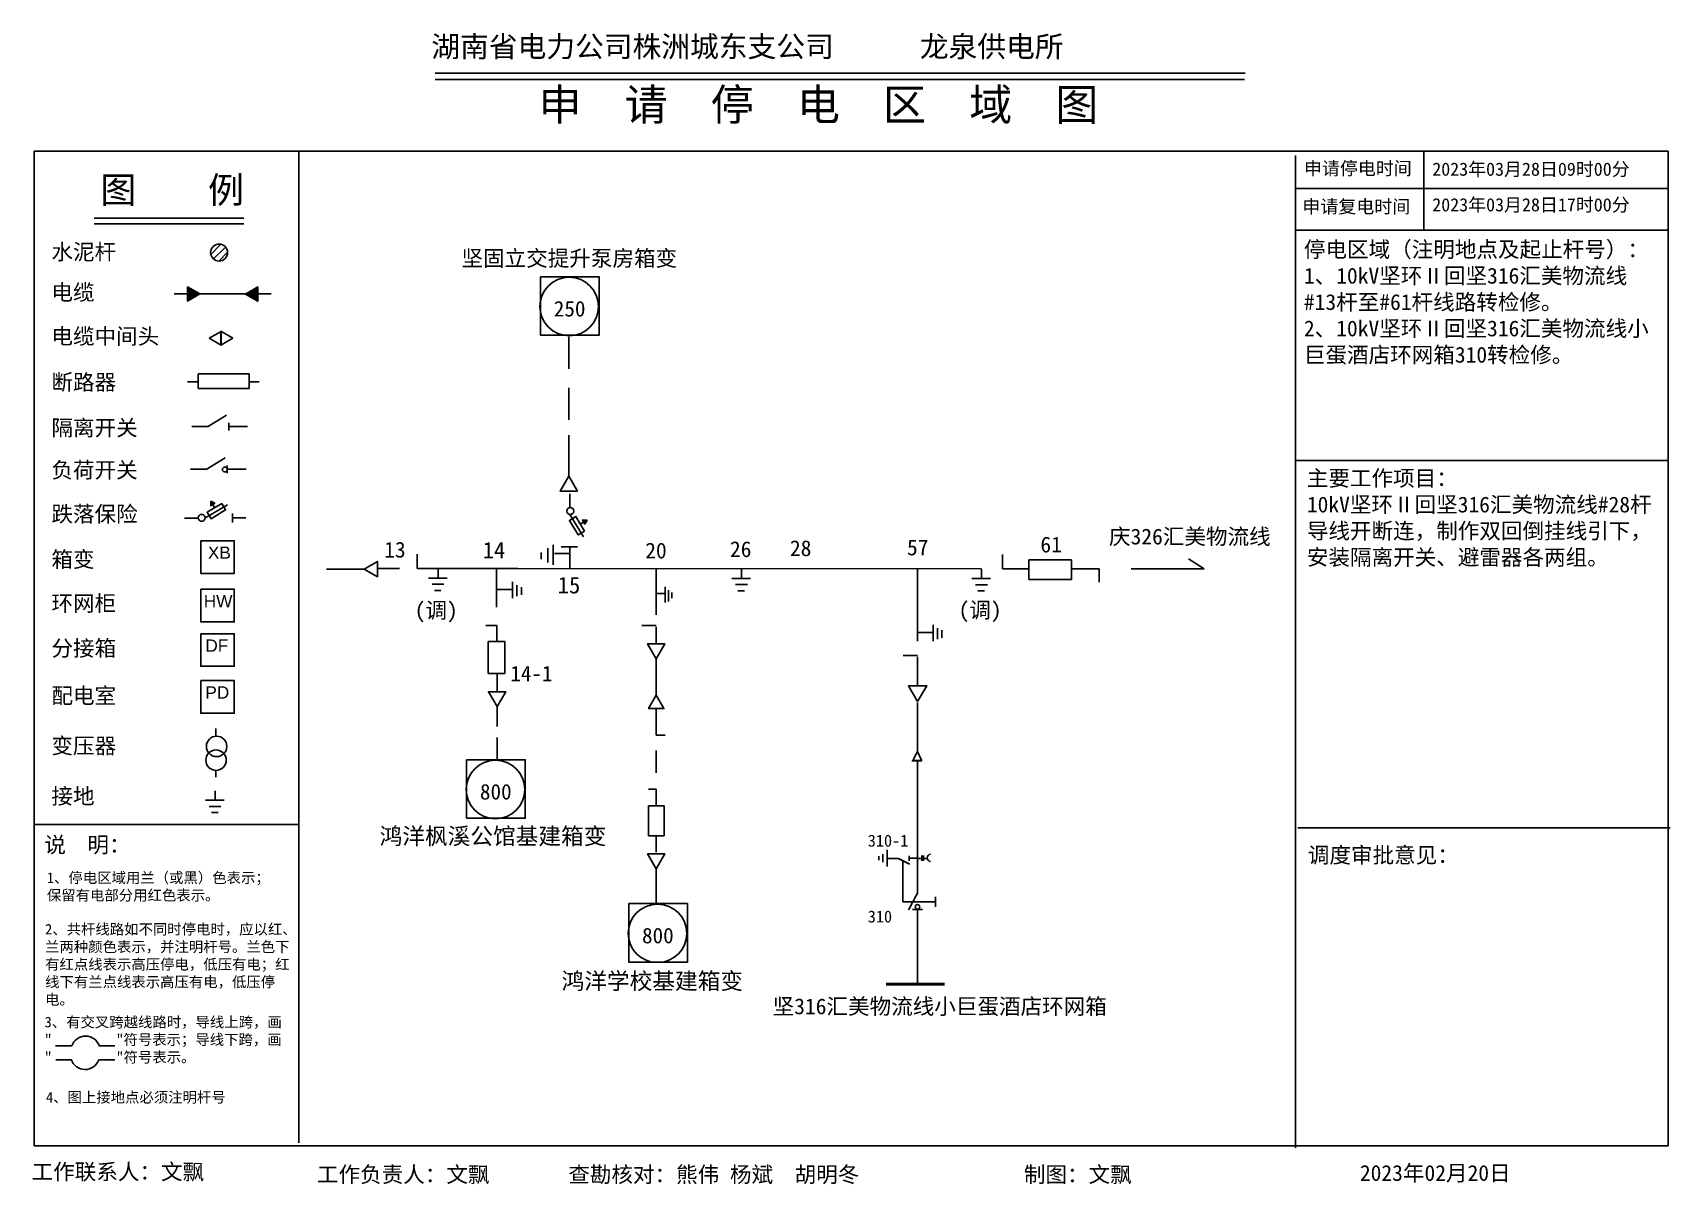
# Model space of a CAD drawing. Extents: x 724 to 1346, y 173 to 611.
import ezdxf

# ---------------------------------------------------------------- set-up
doc = ezdxf.new("R2010")
doc.units = 0
doc.header["$LTSCALE"] = 4
doc.header["$MEASUREMENT"] = 0
for name, pattern in [('ACAD_ISO02W100', [15, 12, -3]), ('CENTER', [50.8, 31.75, -6.35, 6.35, -6.35]), ('HIDDEN', [9.525, 6.35, -3.175])]:
    doc.linetypes.add(name, pattern=pattern)
doc.layers.get('0').update_dxf_attribs({"linetype": 'CONTINUOUS'})
doc.layers.add('2', color=2, linetype='CONTINUOUS')
doc.styles.get("Standard").update_dxf_attribs({"font": ''})
doc.styles.get('Standard').set_extended_font_data('KaiTi_GB2312')

# ---------------------------------------------------------------- blocks, each defined once
blk = doc.blocks.new('JD')
for points in [[(-2, 0.2), (-2, -0.2), (2, 0.2), (2, -0.2)], [(1, -1.2), (1, -0.8), (-1, -1.2), (-1, -0.8)], [(-0.5, -1.8), (-0.5, -2.2), (0.5, -1.8), (0.5, -2.2)]]:
    blk.add_trace(points)

msp = doc.modelspace()

# ---------------------------------------------------------------- hatches: boundary and pattern name
h = msp.add_hatch()
h.set_pattern_fill('ANSI31', scale=0.614339, style=0)
h.set_pattern_definition([(45, (305.1281, 208.0534), (-1.37923, 1.37923), [])])
edge = h.paths.add_edge_path()
edge.add_arc((794.91, 527.14), 3.22, 0, 360)
for points in [[(787.61, 511.41), (782.93, 514.11), (782.93, 508.71)], [(804.92, 511.38), (809.6, 508.68), (809.6, 514.08)], [(791.71, 432.81), (791.74, 431.05), (793.25, 431.96)], [(934.55, 425.6), (932.78, 425.57), (933.69, 424.06)]]:
    msp.add_hatch(color=7).paths.add_polyline_path(points)

# ---------------------------------------------------------------- linework, layer by layer
at = {"color": 7}
for p, q in [((777.86, 511.43), (782.96, 511.43)), ((809.54, 511.43), (814.64, 511.43)), ((790.55, 461.1), (784.6, 461.1)), ((797.72, 465.35), (790.48, 461.03)), ((798.55, 459.6), (798.55, 462.5)), ((798.59, 461.1), (805.69, 461.1)), ((797.17, 449.15), (789.93, 444.82)), ((790, 444.89), (784.04, 444.89)), ((798, 443.39), (798, 446.3)), ((798.03, 444.89), (805.14, 444.89)), ((928.04, 435.52), (928.04, 430.42)), ((798.08, 431.41), (789.55, 426.29)), ((792.54, 431.49), (793.29, 430.24)), ((781.79, 426.3), (786.89, 426.3)), ((800.03, 424.6), (800.03, 428.14)), ((805.03, 426.48), (800.03, 426.48)), ((933.15, 419.23), (928.03, 427.76)), ((933.22, 424.77), (931.98, 424.02)), ((878.02, 403.49), (878.02, 407.15)), ((993.2, 403.37), (993.2, 407.03)), ((1084.28, 403.33), (1084.28, 406.99)), ((881.41, 403.55), (874.32, 403.55)), ((880.22, 401.19), (875.74, 401.19)), ((879.11, 398.83), (876.62, 398.83)), ((996.58, 403.43), (989.49, 403.43)), ((995.4, 401.07), (990.91, 401.07)), ((994.28, 398.71), (991.79, 398.71)), ((1087.67, 403.4), (1080.58, 403.4)), ((1086.49, 401.03), (1082, 401.03)), ((1085.37, 398.68), (1082.88, 398.68)), ((793.61, 343.74), (793.61, 346.5)), ((793.61, 327.93), (793.61, 330.69)), ((796.79, 319.25), (789.7, 319.25)), ((793.41, 319.19), (793.41, 322.85)), ((795.61, 316.89), (791.12, 316.89)), ((794.49, 314.53), (792, 314.53))]:
    msp.add_line(p, q, dxfattribs=at)
at = {"color": 7, "linetype": 'HIDDEN'}
msp.add_line((809.6, 511.52), (783.57, 511.52), dxfattribs=at)
at = {"linetype": 'CENTER'}
msp.add_line((1059.89, 337.92), (1059.89, 356.29), dxfattribs=at)
for p, q in [((1059.94, 283.84), (1059.94, 334.14)), ((1052.72, 297.11), (1048.46, 297.11)), ((1059.94, 297.2), (1056.81, 297.2))]:
    msp.add_line(p, q)
at = {"color": 1}
msp.add_line((1059.94, 249.98), (1059.94, 277.67), dxfattribs=at)
for points in [[(787.61, 511.41), (782.93, 514.11), (782.93, 508.71)], [(804.92, 511.38), (809.6, 508.68), (809.6, 514.08)], [(791.14, 494.59), (795.7, 491.96), (795.7, 497.23)], [(800.16, 494.62), (795.6, 497.25), (795.6, 491.98)]]:
    msp.add_lwpolyline(points, close=True)
at = {"color": 7}
for points in [[(795.93, 431.89), (797.39, 429.45), (791.83, 426.11), (790.37, 428.55)], [(791.71, 432.81), (791.74, 431.05), (793.25, 431.96)], [(933.62, 421.38), (931.18, 419.92), (927.85, 425.48), (930.28, 426.94)], [(934.55, 425.6), (932.78, 425.57), (933.69, 424.06)]]:
    msp.add_lwpolyline(points, close=True, dxfattribs=at)
at = {"const_width": 0.679}
for points in [[(1061.61, 334.24), (1058.16, 334.24), (1059.93, 337.74), (1061.57, 334.18)], [(1056.81, 296.15), (1056.81, 298.24)], [(1056.99, 294.94), (1052.46, 297.2)], [(1059.94, 284.01), (1056.55, 277.58)]]:
    msp.add_lwpolyline(points, dxfattribs=at)
msp.add_lwpolyline([(1064.87, 296, -0.877934), (1064.82, 298.75)], format="xyb")
at = {"linetype": 'ACAD_ISO02W100'}
msp.add_lwpolyline([(1054.38, 296.13), (1054.38, 280.67), (1066.79, 280.67)], dxfattribs=at)
for points in [[(1059.95, 297.16), (1061.59, 297.16)], [(1061.59, 296.21), (1061.59, 298.27)], [(1062.23, 296.21), (1062.23, 298.27)], [(1062.23, 297.16), (1063.66, 297.16)], [(1066.79, 278.78), (1066.79, 282.56)]]:
    msp.add_lwpolyline(points)
at = {"color": 1}
for points, const_width in [([(1061.94, 277.76), (1057.94, 277.76)], 0.679), ([(1070.31, 249.41), (1048.04, 249.41)], 1.1)]:
    msp.add_lwpolyline(points, dxfattribs=dict(at, const_width=const_width))
at = {"color": 7}
for centre, radius in [((794.91, 527.14), 3.22), ((928.16, 429.02), 1.32), ((788.28, 426.43), 1.32), ((793.96, 339.67), 3.87), ((793.73, 334.43), 3.87)]:
    msp.add_circle(centre, radius, dxfattribs=at)
at = {"color": 0}
msp.add_circle((797.08, 444.79), 0.929, dxfattribs=at)
at = {"color": 1}
msp.add_circle((1059.94, 278.71), 0.869, dxfattribs=at)
at = {"layer": '2', "color": 7}
for p, q in [((876.9, 595.25), (1184.33, 595.25)), ((876.9, 592.9), (1183.99, 592.9)), ((927.59, 482.95), (927.59, 495.12)), ((782.91, 478.01), (786.79, 478.01)), ((806.22, 478.01), (810.11, 478.01)), ((927.59, 463.64), (927.59, 475.81)), ((927.59, 442.23), (927.59, 457.76)), ((870.09, 412.6), (870.09, 407.14)), ((917.1, 413.27), (917.1, 410.75)), ((919.62, 414.95), (919.62, 409.49)), ((921.71, 416.21), (921.71, 408.65)), ((927.59, 412.85), (922.13, 412.85)), ((924.65, 415.37), (930.95, 415.37)), ((928.01, 406.97), (928.01, 415.37)), ((1092.14, 407.09), (1092.14, 412.46)), ((870.09, 407.14), (878.06, 407.14)), ((878.02, 407.15), (1084.27, 407.05)), ((878.02, 407.15), (908.32, 407.15)), ((900.18, 407.15), (900.18, 392.54)), ((960.82, 407.11), (960.82, 389.65)), ((1060, 406.85), (1060, 379.57)), ((1092.15, 407.09), (1102.22, 407.09)), ((1118.34, 407.11), (1128.84, 407.11)), ((1128.84, 407.11), (1128.84, 402.07)), ((900.39, 399.25), (905.85, 399.25)), ((906.27, 402.19), (906.27, 395.89)), ((907.95, 400.93), (907.95, 396.73)), ((909.63, 400.09), (909.63, 397.15)), ((964.16, 400.18), (964.16, 394.31)), ((965.42, 398.92), (965.42, 394.73)), ((966.68, 398.08), (966.68, 395.99)), ((900.18, 392.54), (900.18, 392.54)), ((900.18, 392.54), (900.18, 392.54)), ((960.8, 397.66), (963.74, 397.66)), ((900.31, 385.57), (896.11, 385.57)), ((900.31, 379.69), (900.31, 385.57)), ((955.34, 385.58), (960.8, 385.58)), ((1065.88, 385.86), (1065.88, 379.57)), ((960.8, 385.07), (960.8, 378.78)), ((1060, 382.92), (1065.46, 382.92)), ((1067.56, 384.6), (1067.56, 380.41)), ((1069.23, 383.76), (1069.23, 380.83)), ((960.8, 372.9), (960.8, 359.05)), ((1054.54, 374.11), (1060, 374.11)), ((1060, 373.69), (1060, 362.78)), ((900.39, 367.35), (900.39, 360.64)), ((900.39, 354.76), (900.39, 347.21)), ((960.8, 354.01), (960.8, 343.94)), ((900.39, 343.01), (900.39, 334.61)), ((960.8, 343.94), (964.16, 343.94)), ((960.8, 338.06), (960.8, 329.67)), ((957.86, 323.37), (960.8, 323.37)), ((960.8, 323.37), (960.8, 317.5)), ((960.8, 305.74), (960.8, 299.45)), ((960.71, 293.04), (960.71, 280.45))]:
    msp.add_line(p, q, dxfattribs=at)
at = {"layer": '2', "color": 7, "linetype": 'Continuous'}
for p, q in [((825.21, 565.84), (825.21, 189.19)), ((1252.05, 565.94), (1252.05, 536.01)), ((1203.35, 563.93), (1203.35, 187.27)), ((1203.35, 551.44), (1344.59, 551.44)), ((747.45, 540.2), (804.27, 540.2)), ((747.45, 538.1), (804.27, 538.1)), ((1203.35, 535.66), (1344.79, 535.66)), ((1203.35, 448.17), (1344.75, 448.17)), ((724.67, 309.96), (825.21, 309.96)), ((1204.28, 308.79), (1345.6, 308.79)), ((732.87, 225.98), (738.99, 225.98)), ((755.31, 225.98), (749.47, 225.98)), ((732.94, 220.72), (738.78, 220.72)), ((755.37, 220.72), (749.25, 220.72))]:
    msp.add_line(p, q, dxfattribs=at)
at = {"layer": '2', "color": 1}
for p, q in [((1168.71, 407.11), (1162.83, 410.89)), ((835.67, 406.93), (849.94, 406.93)), ((854.98, 407.14), (863.37, 407.14)), ((1141.01, 407.11), (1168.71, 407.11))]:
    msp.add_line(p, q, dxfattribs=at)
at = {"layer": '2', "color": 7, "linetype": 'Continuous'}
msp.add_lwpolyline([(724.67, 565.63), (1344.83, 565.63), (1344.83, 188.04), (724.67, 188.04)], close=True, dxfattribs=at)
at = {"layer": '2', "color": 7}
for points in [[(916.88, 517.98), (939.12, 517.98), (939.12, 495.74), (916.88, 495.74)], [(786.99, 481.12), (806.25, 481.12), (806.25, 475.58), (786.99, 475.58)], [(927.59, 442.23), (924.32, 436.57), (930.86, 436.57)], [(787.93, 417.73), (800.65, 417.73), (800.65, 405.34), (787.93, 405.34)], [(1102.22, 410.44), (1118.34, 410.44), (1118.34, 403.06), (1102.22, 403.06)], [(787.93, 399.3), (800.65, 399.3), (800.65, 386.9), (787.93, 386.9)], [(787.93, 382.45), (800.65, 382.45), (800.65, 370.06), (787.93, 370.06)], [(897.03, 379.52), (903.33, 379.52), (903.33, 367.35), (897.03, 367.35)], [(960.8, 372.9), (964.07, 378.57), (957.53, 378.57)], [(787.93, 364.66), (800.65, 364.66), (800.65, 352.26), (787.93, 352.26)], [(900.39, 354.76), (903.66, 360.43), (897.12, 360.43)], [(1060, 356.68), (1063.46, 362.68), (1056.54, 362.68)], [(960.8, 359.05), (957.89, 354.01), (963.71, 354.01)], [(888.85, 334.61), (911.1, 334.61), (911.1, 312.37), (888.85, 312.37)], [(957.86, 317.08), (963.74, 317.08), (963.74, 305.74), (957.86, 305.74)], [(960.8, 293.15), (964.07, 298.82), (957.53, 298.82)], [(950.37, 280.02), (972.61, 280.02), (972.61, 257.77), (950.37, 257.77)]]:
    msp.add_lwpolyline(points, close=True, dxfattribs=at)
at = {"layer": '2', "color": 1}
msp.add_lwpolyline([(849.94, 406.97), (854.98, 404.07), (854.98, 409.88)], close=True, dxfattribs=at)
at = {"layer": '2', "color": 7}
for centre in [(927.79, 506.65), (899.76, 323.28), (961.28, 268.69)]:
    msp.add_circle(centre, 11.11, dxfattribs=at)
at = {"layer": '2', "color": 7, "linetype": 'Continuous'}
for centre, start, end in [((744.22, 224.18), 17.94902, 160.96569), ((744.03, 222.52), 197.94902, 340.96569)]:
    msp.add_arc(centre, 5.52, start, end, dxfattribs=at)

# ---------------------------------------------------------------- block references
at = {"xscale": 1.583392047883087, "yscale": 1.583392047883087, "zscale": 1.583392047882949, "rotation": 270}
msp.add_blockref('JD', (1048.4, 297.23), dxfattribs=at)

# ---------------------------------------------------------------- texts
for s, p in [('310-1', (1041.06, 301.61)), ('310', (1041.06, 272.81))]:
    msp.add_text(s, height=4.524).set_placement(p)
at = {"lineweight": -2, "char_height": 6.2288, "attachment_point": 1}
for s, insert, width in [('{\\fArial|b0|i0|c0|p32;\\H0.75x;XB}', (790.65, 415.54), 22.7902), ('{\\fArial|b0|i0|c0|p32;\\H0.75x;HW}', (789.09, 397.1), 15.4622), ('{\\fArial|b0|i0|c0|p32;\\H0.75x;DF}', (789.7, 380.26), 16.195), ('{\\fArial|b0|i0|c0|p32;\\H0.75x;PD}', (789.7, 362.46), 18.027)]:
    msp.add_mtext(s, dxfattribs=dict(at, insert=insert, width=width))
at = {"layer": '2', "color": 7}
for s, height, p in [('坚固立交提升泵房箱变', 6, (886.88, 521.98)), ('250', 5.891, (921.91, 502.87)), ('13', 6, (857.53, 411.34)), ('14', 6.296, (894.94, 411)), ('20', 6, (956.6, 411)), ('26', 6, (988.76, 411.53)), ('28', 6, (1011.52, 411.9)), ('57', 6, (1055.95, 412.2)), ('61', 6, (1106.57, 413.3)), ('15', 6.31, (923.39, 397.74)), ('14-1', 5.876, (905.43, 364.41)), ('800', 5.891, (893.89, 319.5)), ('鸿洋枫溪公馆基建箱变', 6.31, (855.82, 302.46)), ('800', 5.891, (955.4, 264.91)), ('鸿洋学校基建箱变', 6.31, (924.89, 247.45))]:
    msp.add_text(s, height=height, dxfattribs=at).set_placement(p)
at = {"layer": '2', "color": 1}
for s, p in [('庆326汇美物流线', (1132.61, 416.34)), ('坚316汇美物流线小巨蛋酒店环网箱', (1004.96, 237.98))]:
    msp.add_text(s, height=6, dxfattribs=at).set_placement(p)
at = {"layer": '2', "color": 3}
for p in [(869.11, 388.34), (1075.51, 388.44)]:
    msp.add_text('(调)', height=6, dxfattribs=at).set_placement(p)
at = {"layer": '2', "color": 7, "linetype": 'Continuous', "attachment_point": 1}
for s, insert, char_height, width in [('{\\fSimSun|b0|i0|c134|p2;\\H1.333x;湖南省电力公司株洲城东支公司      龙泉供电所}', (875.44, 609.36), 6, 314.4444), ('申  请  停  电  区  域  图', (916.05, 589.31), 12, 295.6818), ('{\\fSimSun|b0|i0|c134|p2;申请停电时间}', (1206.59, 561.6), 5, 69.6583), ('{\\H0.8333x;2023\\fSimSun|b0|i0|c134|p2;年\\fKaiTi_GB2312|b0|i0|c134|p49;03\\fSimSun|b0|i0|c134|p2;月28日\\fKaiTi_GB2312|b0|i0|c134|p49;09\\fSimSun|b0|i0|c134|p2;时\\fKaiTi_GB2312|b0|i0|c134|p49;00\\fSimSun|b0|i0|c134|p2;分}', (1255.29, 561.3), 6, 100.9647), ('{\\H0.8333x;图    例}', (749.86, 555.92), 12, 69.6583), ('{\\fSimSun|b0|i0|c134|p2;申请复电时间}', (1206, 547.11), 5, 69.6583), ('2023{\\fSimSun|b0|i0|c134|p2;年}03{\\fSimSun|b0|i0|c134|p2;月}28{\\fSimSun|b0|i0|c134|p2;日}17{\\fSimSun|b0|i0|c134|p2;时}00{\\fSimSun|b0|i0|c134|p2;分}', (1255.29, 547.78), 5, 100.9647), ('水泥杆', (731.27, 530.4), 6, 69.6583), ('{\\fSimSun|b0|i0|c134|p2;停电区域（注明地点及起止杆号）：\\P1、10kV坚环Ⅱ回坚316汇美物流线#13杆至#61杆线路转检修。\\P2、10kV坚环Ⅱ回坚316汇美物流线小巨蛋酒店环网箱310转检修。}', (1206.57, 531.35), 6, 130.8857), ('电缆', (731.27, 515.06), 6, 69.6583), ('电缆中间头', (731.27, 498.38), 6, 69.6583), ('断路器', (731.27, 480.94), 6, 69.6583), ('隔离开关', (731.27, 463.6), 6, 69.6583), ('负荷开关', (731.27, 447.59), 6, 69.6583), ('主要工作项目：\\P10kV坚环Ⅱ回坚316汇美物流线#28杆导线开断连，制作双回倒挂线引下，安装隔离开关、避雷器各两组。', (1207.69, 444.49), 6, 134.6583), ('跌落保险', (731.27, 430.91), 6, 69.6583), ('箱变', (731.27, 413.67), 6, 69.6583), ('环网柜', (731.27, 396.99), 6, 69.6583), ('分接箱', (731.27, 379.94), 6, 69.6583), ('配电室', (731.27, 361.94), 6, 69.6583), ('变压器', (731.27, 342.91), 6, 69.6583), ('接地', (731.27, 323.79), 6, 69.6583), ('说  明：', (728.59, 305.33), 6, 69.6583), ('调度审批意见：', (1208.09, 301.41), 6, 69.6583), ('1、停电区域用兰（或黑）色表示；\\P保留有电部分用红色表示。', (729.56, 291.81), 4, 101.1548), ('2、共杆线路如不同时停电时，应以红、兰两种颜色表示，并注明杆号。兰色下有红点线表示高压停电，低压有电；红线下有兰点线表示高压有电，低压停电。', (728.87, 272.26), 4, 95.6392), ('3、有交叉跨越线路时，导线上跨，画\\P"         "符号表示；导线下跨，画\\P"       \u3000"符号表示。', (728.68, 237.01), 4, 107.421), ('4、图上接地点必须注明杆号', (729.21, 208.46), 4, 107.357), ('{\\fSimSun|b0|i0|c134|p2;工作联系人：文飘}', (723.76, 181.18), 6, 110.5455), ('{\\fSimSun|b0|i0|c134|p2;工作负责人：文飘}', (832.05, 180.16), 6, 110.5455), ('{\\fSimSun|b0|i0|c134|p2;查勘核对：熊伟 杨斌  胡明冬 }', (927.41, 180.16), 6, 168.921), ('{\\fSimSun|b0|i0|c134|p2;制图：文飘}', (1100.31, 180.16), 6, 69.6583), ('2023{\\fSimSun|b0|i0|c134|p2;年}02{\\fSimSun|b0|i0|c134|p2;月20日}', (1227.82, 180.72), 6, 69.6583)]:
    msp.add_mtext(s, dxfattribs=dict(at, insert=insert, char_height=char_height, width=width))

doc.saveas('drawing.dxf')
